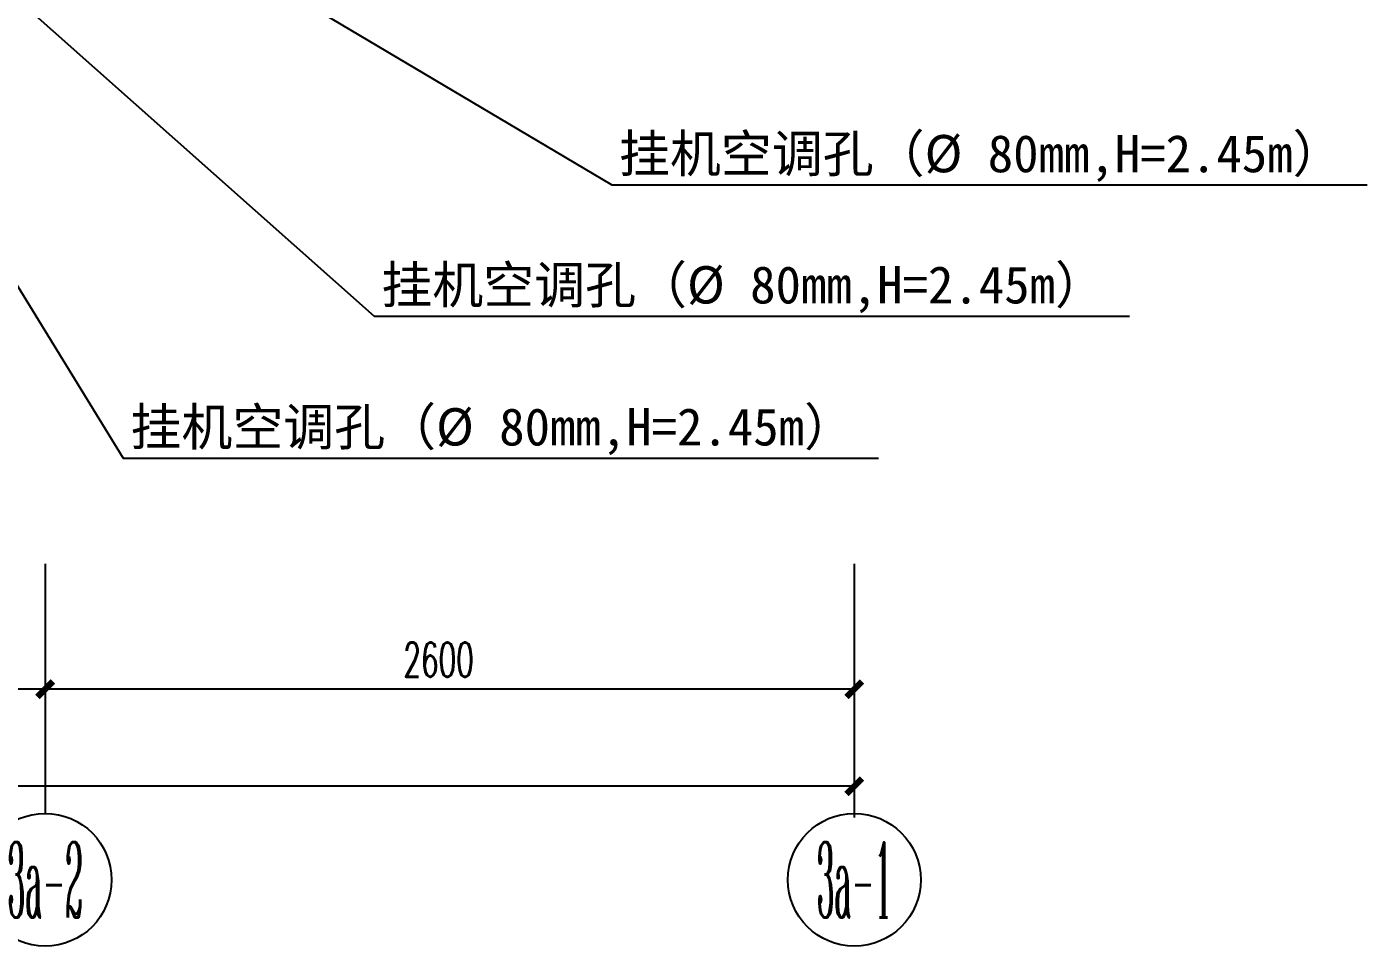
# Model space of a CAD drawing. Extents: x 184967 to 628822, y -100826 to 121332.
# Drawn here: x 402356 to 406663, y -28053 to -25098 of the extents above; entities that cross this region are included whole.
import ezdxf
from ezdxf.enums import TextEntityAlignment as Align

# ---------------------------------------------------------------- set-up
doc = ezdxf.new("R2010")
doc.units = 0
doc.header["$MEASUREMENT"] = 0
for name, color, linetype in [('AXIS_TEXT', 7, 'Continuous'), ('E-给水', 34, 'Continuous'), ('PUB_DIM', 3, 'Continuous')]:
    doc.layers.add(name, color=color, linetype=linetype)
doc.styles.add('_TCH_AXIS', font='COMPLEX', dxfattribs={"bigfont": 'GBCBIG'})
doc.styles.add('COMPLEX', font='COMPLEX')
doc.styles.get("Standard").update_dxf_attribs({"font": 'gbenor.shx', "bigfont": 'gbcbig.shx'})
doc.styles.add('尺寸标注', font='txt.shx', dxfattribs={"width": 0.6, "height": 110})
doc.styles.add('文字标注', font='')
doc.styles.get('文字标注').set_extended_font_data('SimSun')
doc.dimstyles.new('1-50', dxfattribs={"dimscale": 50, "dimtxt": 110, "dimasz": 1, "dimexe": 2, "dimexo": 2, "dimgap": 0.6, "dimtad": 1, "dimdec": 0, "dimrnd": 5, "dimtxsty": '尺寸标注', "dimblk": 'ARCHTICK', "dimcen": 2.5, "dimclrd": 251, "dimclre": 251, "dimclrt": 50, "dimadec": 0, "dimazin": 0, "dimtfac": 1, "dimtdec": 0, "dimtix": 1, "dimtmove": 2, "dimatfit": 3, "dimldrblk": 'DOT', "dimfxl": 0, "dimarcsym": 0})
doc.dimstyles.new('标注', dxfattribs={"dimtxt": 2.5, "dimasz": 1.5, "dimexe": 1.25, "dimexo": 0.625, "dimgap": 0, "dimtad": 1, "dimdsep": 46, "dimtxsty": 'Standard', "dimblk": 'z', "dimcen": 2.5, "dimadec": 0, "dimazin": 0, "dimtm": 1e-09, "dimtfac": 1, "dimtmove": 0, "dimatfit": 3, "dimldrblk": 'z', "dimfxl": 0, "dimarcsym": 0})

# ---------------------------------------------------------------- blocks, each defined once
blk = doc.blocks.new('z')
blk.add_line((0, 0), (-1, 0))
blk.add_lwpolyline([(-1.171, 1.173, 0.36, 0.21, 0), (0, 0, 0.21, 0.36, 0), (-1.171, -1.173, 0.36, 0.36, 0)], format="xyseb")
blk = doc.blocks.new('_ArchTick')
at = {"color": 0, "linetype": 'ByBlock', "const_width": 0.4}
blk.add_lwpolyline([(-0.5, -0.5), (0.5, 0.5)], dxfattribs=at)
blk = doc.blocks.new('*D2151')
at = {"layer": 'Defpoints', "color": 0, "linetype": 'ByBlock', "transparency": 16777216}
for p in [(392714.6, -26032.6), (405014.6, -26032.6), (392714.6, -27538.8)]:
    blk.add_point(p, dxfattribs=at)
at = {"layer": 'PUB_DIM', "color": 251, "lineweight": -2, "transparency": 16777216}
for p, q in [((392714.6, -27288.8), (392714.6, -27638.8)), ((405014.6, -27288.8), (405014.6, -27638.8)), ((405014.6, -27538.8), (392714.6, -27538.8))]:
    blk.add_line(p, q, dxfattribs=at)
at = {"layer": 'PUB_DIM', "color": 251, "linetype": 'ByBlock', "lineweight": -2, "transparency": 16777216, "xscale": 50, "yscale": 50, "zscale": 50}
for p, rotation in [((392714.6, -27538.8), 180.0000000014529), ((405014.6, -27538.8), 1.45283785002448e-09)]:
    blk.add_blockref('_ArchTick', p, dxfattribs=dict(at, rotation=rotation))
at = {"layer": 'PUB_DIM', "color": 50, "linetype": 'ByBlock', "transparency": 16777216, "insert": (398202.1, -27441.6), "char_height": 110, "attachment_point": 5, "rotation": 0, "style": '尺寸标注'}
blk.add_mtext('12300', dxfattribs=at)
blk = doc.blocks.new('_Dot')
at = {"color": 0, "linetype": 'ByBlock', "lineweight": -2}
blk.add_line((-0.5, 0), (-1, 0), dxfattribs=at)
at = {"color": 0, "linetype": 'ByBlock', "const_width": 0.5}
blk.add_lwpolyline([(-0.25, 0, 1), (0.25, 0, 1)], format="xyb", close=True, dxfattribs=at)
blk = doc.blocks.new('*D2152')
at = {"layer": 'Defpoints', "color": 0, "linetype": 'ByBlock', "transparency": 16777216}
for p in [(402414.6, -26499.5), (405014.6, -26499.5), (402414.6, -27227.1)]:
    blk.add_point(p, dxfattribs=at)
at = {"layer": 'PUB_DIM', "color": 251, "lineweight": -2, "transparency": 16777216}
for p, q in [((402414.6, -26977.1), (402414.6, -27327.1)), ((405014.6, -26977.1), (405014.6, -27327.1)), ((405014.6, -27227.1), (402414.6, -27227.1))]:
    blk.add_line(p, q, dxfattribs=at)
at = {"layer": 'PUB_DIM', "color": 251, "linetype": 'ByBlock', "lineweight": -2, "transparency": 16777216, "xscale": 50, "yscale": 50, "zscale": 50}
for p, rotation in [((402414.6, -27227.1), 180.0000000014527), ((405014.6, -27227.1), 1.452677977908934e-09)]:
    blk.add_blockref('_ArchTick', p, dxfattribs=dict(at, rotation=rotation))
at = {"layer": 'PUB_DIM', "color": 50, "linetype": 'ByBlock', "transparency": 16777216, "insert": (403678.8, -27132), "char_height": 110, "attachment_point": 5, "rotation": 0, "style": '尺寸标注'}
blk.add_mtext('2600', dxfattribs=at)
blk = doc.blocks.new('*D2153')
at = {"layer": 'Defpoints', "color": 0, "linetype": 'ByBlock', "transparency": 16777216}
for p in [(398714.6, -26499.5), (402414.6, -26499.5), (398714.6, -27227.1)]:
    blk.add_point(p, dxfattribs=at)
at = {"layer": 'PUB_DIM', "color": 251, "lineweight": -2, "transparency": 16777216}
for p, q in [((398714.6, -26977.1), (398714.6, -27327.1)), ((402414.6, -26977.1), (402414.6, -27327.1)), ((402414.6, -27227.1), (398714.6, -27227.1))]:
    blk.add_line(p, q, dxfattribs=at)
at = {"layer": 'PUB_DIM', "color": 251, "linetype": 'ByBlock', "lineweight": -2, "transparency": 16777216, "xscale": 50, "yscale": 50, "zscale": 50}
for p, rotation in [((398714.6, -27227.1), 180.0000000014527), ((402414.6, -27227.1), 1.452757913966707e-09)]:
    blk.add_blockref('_ArchTick', p, dxfattribs=dict(at, rotation=rotation))
at = {"layer": 'PUB_DIM', "color": 50, "linetype": 'ByBlock', "transparency": 16777216, "insert": (400564.6, -26951.8), "char_height": 110, "attachment_point": 5, "rotation": 0, "style": '尺寸标注'}
blk.add_mtext('3700', dxfattribs=at)
blk = doc.blocks.new('_AXISO')
blk.add_circle((0, 0), 0.5)
at = {"layer": 'AXIS_TEXT', "style": 'COMPLEX', "width": 1.041667}
blk.add_attdef('A', text='', height=0.56, dxfattribs=at).set_placement((-0.25, -0.28), (0.25, -0.28), align=Align.FIT)

msp = doc.modelspace()

# ---------------------------------------------------------------- linework, layer by layer
at = {"layer": 'PUB_DIM', "linetype": 'ByBlock'}
for p, q in [((402414.6, -26823.7), (402414.6, -27626.3)), ((405014.6, -26823.7), (405014.6, -27626.3))]:
    msp.add_line(p, q, dxfattribs=at)

# ---------------------------------------------------------------- block references
ref = msp.add_blockref('_AXISO', (402414.6, -27839.6), dxfattribs=dict(at, xscale=426.6560000000001, yscale=426.6560000000001, zscale=426.6560000000001))
ref.add_attrib('A', '3a-2', dxfattribs={"layer": 'AXIS_TEXT', "height": 241.35, "style": '_TCH_AXIS', "width": 0.265823}).set_placement((402294, -27960.3), (402535.3, -27960.3), align=Align.FIT)
ref = msp.add_blockref('_AXISO', (405014.6, -27839.6), dxfattribs=dict(at, xscale=426.6560000000001, yscale=426.6560000000001, zscale=426.6560000000001))
ref.add_attrib('A', '3a-1', dxfattribs={"layer": 'AXIS_TEXT', "height": 241.35, "style": '_TCH_AXIS', "width": 0.283784}).set_placement((404894, -27960.3), (405135.3, -27960.3), align=Align.FIT)

# ---------------------------------------------------------------- texts
at = {"layer": 'E-给水', "style": '文字标注'}
for p in [(404258.5, -25565.6, -6.9), (403495, -25987.3, -6.9), (402688.7, -26443.7, -6.9)]:
    msp.add_text('挂机空调孔（%%C 80mm,H=2.45m）', height=119.998, dxfattribs=at).set_placement(p)

# ---------------------------------------------------------------- dimensions: what is measured, and where the dimension line sits
at = {"layer": 'PUB_DIM', "linetype": 'ByBlock'}
for base, p1, p2, text, picture, middle in [((392714.6, -27538.8), (405014.6, -26032.6), (392714.6, -26032.6), '12300', '*D2151', (398202.1, -27441.6)), ((398714.6, -27227.1), (402414.6, -26499.5), (398714.6, -26499.5), '3700', '*D2153', (400564.6, -26951.8)), ((402414.6, -27227.1), (405014.6, -26499.5), (402414.6, -26499.5), '2600', '*D2152', (403678.8, -27132))]:
    dim = msp.add_linear_dim(base=base, p1=p1, p2=p2, angle=180, text=text, dimstyle='1-50', override={"dimfxl": 5, "dimfxlon": 1}, dxfattribs=at)
    dim.commit()
    dim.dimension.update_dxf_attribs({"geometry": picture, "text_midpoint": middle, "dimtype": 161})

# ---------------------------------------------------------------- leaders
at = {"layer": 'E-给水'}
for points in [[(402054.6, -24308.5), (404235.6, -25606.4), (406662.6, -25606.4)], [(401414.6, -24449.5), (402665.8, -26484.5), (405092.7, -26484.5)], [(401834.6, -24572.2), (403472.1, -26028.1), (405899.1, -26028.1)]]:
    msp.add_leader(points, dimstyle='标注', override={"dimscale": 75.000002, "dimasz": 1}, dxfattribs=at)

doc.saveas('drawing.dxf')
